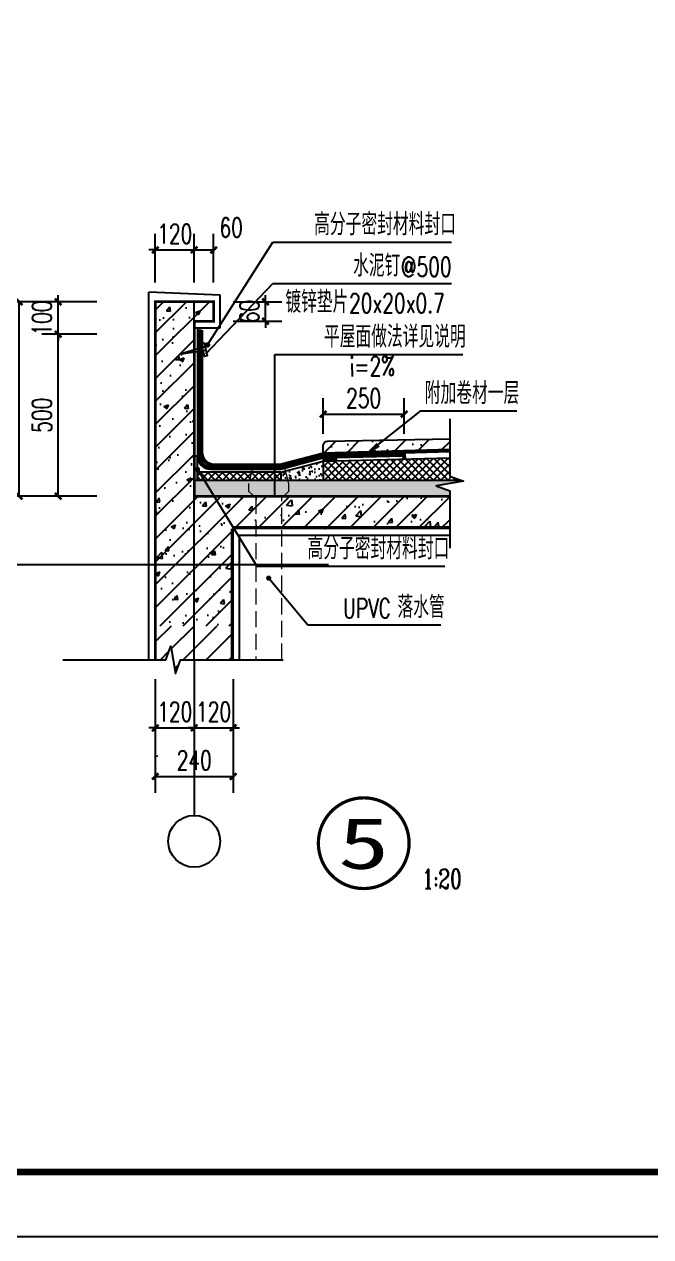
# Model space of a CAD drawing. Header units: millimetres. Extents: x 4279522 to 4437387, y 18981343 to 19528009.
# Drawn here: x 4426408 to 4428341, y 18983069 to 18986811 of the extents above; entities that cross this region are included whole.
import ezdxf
from ezdxf.enums import TextEntityAlignment as Align

# ---------------------------------------------------------------- set-up
doc = ezdxf.new("R2010")
doc.units = ezdxf.units.MM
doc.header["$LTSCALE"] = 1000
doc.header["$MEASUREMENT"] = 0
doc.linetypes.add('DASH', pattern=[0.35, 0.25, -0.1])
doc.linetypes.add('DOTE', pattern=[2.42, 2, -0.2, 0.02, -0.2])
doc.layers.get('Defpoints').update_dxf_attribs({"color": 1})
for name, color, linetype in [('0 - 填充', 251, 'Continuous'), ('AXIS', 145, 'Continuous'), ('AXIS_TEXT', 7, 'Continuous'), ('DIM_IDEN', 171, 'Continuous'), ('DIM_SYMB', 165, 'Continuous'), ('DOTE', 250, 'DOTE'), ('PUB_DIM', 161, 'Continuous'), ('PUB_TEXT', 7, 'Continuous'), ('PUB_WALL', 9, 'Continuous'), ('S_WALL', 11, 'Continuous'), ('SURFACE', 6, 'Continuous'), ('TK', 4, 'Continuous'), ('剖面线', 7, 'Continuous'), ('填充', 8, 'Continuous')]:
    doc.layers.add(name, color=color, linetype=linetype)
doc.layers.add('S_SURFACE', color=6, linetype='Continuous', lineweight=9)
doc.styles.add('_TCH_DIM', font='SIMPLEX', dxfattribs={"bigfont": 'GBCBIG'})
doc.styles.add('_TCH_DIM_T3', font='SIMPLEX', dxfattribs={"width": 0.705882, "bigfont": 'GBCBIG'})
doc.styles.add('_TCH_LABEL', font='COMPLEX', dxfattribs={"bigfont": 'GBCBIG'})
doc.styles.add('COMPLEX', font='COMPLEX')
doc.styles.add('HT', font='simhei.ttf', dxfattribs={"width": 0.7})
doc.dimstyles.new('_TCH_ARCH&&20', dxfattribs={"dimtxt": 59.5, "dimasz": 20, "dimexe": 50, "dimexo": 60, "dimgap": 20, "dimtad": 1, "dimdec": 0, "dimzin": 0, "dimdsep": 46, "dimtxsty": '_TCH_DIM_T3', "dimblk": 'ARCHTICK', "dimcen": 0.09, "dimclrt": 7, "dimazin": 2, "dimtfac": 1, "dimtdec": 0, "dimtix": 1, "dimtmove": 2, "dimatfit": 3, "dimfxl": 0, "dimtolj": 1, "dimtzin": 0, "dimarcsym": 0})

# ---------------------------------------------------------------- blocks, each defined once
blk = doc.blocks.new('A$C2F155950')
blk.add_lwpolyline([(381, 0), (339, 0), (339, 204), (381, 204)], close=True)
blk.add_lwpolyline([(381, 144), (0, 117), (381, 91)])
at = {"layer": '填充', "const_width": 42.3}
blk.add_lwpolyline([(448, 162, -1), (406, 162, -1)], format="xyb", close=True, dxfattribs=at)
blk = doc.blocks.new('GeYuanFrame_10541767', base_point=(18.76, 4.34))
at = {"layer": 'TK'}
blk.add_lwpolyline([(18.76, 424.34), (612.76, 424.34), (612.76, 4.34), (18.76, 4.34), (18.76, 424.34)], dxfattribs=at)
at = {"layer": 'TK', "const_width": 1}
blk.add_lwpolyline([(602.76, 414.34), (43.76, 414.34), (43.76, 14.34), (602.76, 14.34)], close=True, dxfattribs=at)
blk = doc.blocks.new('_ArchTick')
at = {"color": 0, "linetype": 'ByBlock', "const_width": 0.4}
blk.add_lwpolyline([(-0.5, -0.5), (0.5, 0.5)], dxfattribs=at)
blk = doc.blocks.new('*D109')
at = {"layer": 'Defpoints', "color": 0}
for p in [(4426512.1, 18985854.6), (4426692.1, 18985854.6), (4426692.1, 18985354.6)]:
    blk.add_point(p, dxfattribs=at)
at = {"layer": 'PUB_DIM', "color": 0, "lineweight": -2}
for p, q in [((4426632.1, 18985854.6), (4426462.1, 18985854.6)), ((4426512.1, 18985354.6), (4426512.1, 18985854.6)), ((4426632.1, 18985354.6), (4426462.1, 18985354.6))]:
    blk.add_line(p, q, dxfattribs=at)
at = {"layer": 'PUB_DIM', "color": 0, "lineweight": -2, "xscale": 20, "yscale": 20, "zscale": 20}
for p, rotation in [((4426512.1, 18985854.6), 90), ((4426512.1, 18985354.6), 270)]:
    blk.add_blockref('_ArchTick', p, dxfattribs=dict(at, rotation=rotation))
at = {"layer": 'PUB_DIM', "color": 7, "insert": (4426462.3, 18985604.6), "char_height": 59.5, "attachment_point": 5, "rotation": 90, "style": '_TCH_DIM_T3'}
blk.add_mtext('\\A1;500', dxfattribs=at)
blk = doc.blocks.new('*D110')
at = {"layer": 'Defpoints', "color": 0}
for p in [(4426512.1, 18985954.6), (4426692.1, 18985954.6), (4426692.1, 18985854.6)]:
    blk.add_point(p, dxfattribs=at)
at = {"layer": 'PUB_DIM', "color": 0, "lineweight": -2}
for p, q in [((4426512.1, 18985954.6), (4426512.1, 18985974.6)), ((4426632.1, 18985954.6), (4426462.1, 18985954.6)), ((4426512.1, 18985854.6), (4426512.1, 18985954.6)), ((4426632.1, 18985854.6), (4426462.1, 18985854.6)), ((4426512.1, 18985854.6), (4426512.1, 18985834.6))]:
    blk.add_line(p, q, dxfattribs=at)
at = {"layer": 'PUB_DIM', "color": 0, "lineweight": -2, "xscale": 20, "yscale": 20, "zscale": 20}
for p, rotation in [((4426512.1, 18985954.6), 270), ((4426512.1, 18985854.6), 90)]:
    blk.add_blockref('_ArchTick', p, dxfattribs=dict(at, rotation=rotation))
at = {"layer": 'PUB_DIM', "color": 7, "insert": (4426462.3, 18985904.6), "char_height": 59.5, "attachment_point": 5, "rotation": 90, "style": '_TCH_DIM_T3'}
blk.add_mtext('\\A1;100', dxfattribs=at)
blk = doc.blocks.new('*D111')
at = {"layer": 'Defpoints', "color": 0}
for p in [(4426812.1, 18984849.8), (4427052.1, 18984849.8), (4427052.1, 18984489.8)]:
    blk.add_point(p, dxfattribs=at)
at = {"layer": 'PUB_DIM', "color": 0, "lineweight": -2}
for p, q in [((4426812.1, 18984789.8), (4426812.1, 18984439.8)), ((4427052.1, 18984789.8), (4427052.1, 18984439.8)), ((4426812.1, 18984489.8), (4427052.1, 18984489.8))]:
    blk.add_line(p, q, dxfattribs=at)
at = {"layer": 'PUB_DIM', "color": 0, "lineweight": -2, "xscale": 20, "yscale": 20, "zscale": 20, "rotation": 180}
blk.add_blockref('_ArchTick', (4426812.1, 18984489.8), dxfattribs=at)
at = {"layer": 'PUB_DIM', "color": 0, "lineweight": -2, "xscale": 20, "yscale": 20, "zscale": 20}
blk.add_blockref('_ArchTick', (4427052.1, 18984489.8), dxfattribs=at)
at = {"layer": 'PUB_DIM', "color": 7, "insert": (4426932.1, 18984539.6), "char_height": 59.5, "attachment_point": 5, "style": '_TCH_DIM_T3'}
blk.add_mtext('\\A1;240', dxfattribs=at)
blk = doc.blocks.new('*D112')
at = {"layer": 'Defpoints', "color": 0}
for p in [(4426812.1, 18984849.8), (4426932.1, 18984849.8), (4426932.1, 18984639.8)]:
    blk.add_point(p, dxfattribs=at)
at = {"layer": 'PUB_DIM', "color": 0, "lineweight": -2}
for p, q in [((4426812.1, 18984789.8), (4426812.1, 18984589.8)), ((4426932.1, 18984789.8), (4426932.1, 18984589.8)), ((4426812.1, 18984639.8), (4426792.1, 18984639.8)), ((4426812.1, 18984639.8), (4426932.1, 18984639.8)), ((4426932.1, 18984639.8), (4426952.1, 18984639.8))]:
    blk.add_line(p, q, dxfattribs=at)
at = {"layer": 'PUB_DIM', "color": 0, "lineweight": -2, "xscale": 20, "yscale": 20, "zscale": 20}
blk.add_blockref('_ArchTick', (4426812.1, 18984639.8), dxfattribs=at)
at = {"layer": 'PUB_DIM', "color": 0, "lineweight": -2, "xscale": 20, "yscale": 20, "zscale": 20, "rotation": 180}
blk.add_blockref('_ArchTick', (4426932.1, 18984639.8), dxfattribs=at)
at = {"layer": 'PUB_DIM', "color": 7, "insert": (4426872.1, 18984689.6), "char_height": 59.5, "attachment_point": 5, "style": '_TCH_DIM_T3'}
blk.add_mtext('\\A1;120', dxfattribs=at)
blk = doc.blocks.new('*D113')
at = {"layer": 'Defpoints', "color": 0}
for p in [(4426932.1, 18984849.8), (4427052.1, 18984849.8), (4427052.1, 18984639.8)]:
    blk.add_point(p, dxfattribs=at)
at = {"layer": 'PUB_DIM', "color": 0, "lineweight": -2}
for p, q in [((4426932.1, 18984789.8), (4426932.1, 18984589.8)), ((4427052.1, 18984789.8), (4427052.1, 18984589.8)), ((4426932.1, 18984639.8), (4426912.1, 18984639.8)), ((4426932.1, 18984639.8), (4427052.1, 18984639.8)), ((4427052.1, 18984639.8), (4427072.1, 18984639.8))]:
    blk.add_line(p, q, dxfattribs=at)
at = {"layer": 'PUB_DIM', "color": 0, "lineweight": -2, "xscale": 20, "yscale": 20, "zscale": 20}
blk.add_blockref('_ArchTick', (4426932.1, 18984639.8), dxfattribs=at)
at = {"layer": 'PUB_DIM', "color": 0, "lineweight": -2, "xscale": 20, "yscale": 20, "zscale": 20, "rotation": 180}
blk.add_blockref('_ArchTick', (4427052.1, 18984639.8), dxfattribs=at)
at = {"layer": 'PUB_DIM', "color": 7, "insert": (4426992.1, 18984689.6), "char_height": 59.5, "attachment_point": 5, "style": '_TCH_DIM_T3'}
blk.add_mtext('\\A1;120', dxfattribs=at)
blk = doc.blocks.new('*D114')
at = {"layer": 'Defpoints', "color": 0}
for p in [(4426392.1, 18985954.6), (4426692.1, 18985954.6), (4426692.1, 18985354.6)]:
    blk.add_point(p, dxfattribs=at)
at = {"layer": 'PUB_DIM', "color": 0, "lineweight": -2}
for p, q in [((4426632.1, 18985954.6), (4426342.1, 18985954.6)), ((4426392.1, 18985354.6), (4426392.1, 18985954.6)), ((4426632.1, 18985354.6), (4426342.1, 18985354.6))]:
    blk.add_line(p, q, dxfattribs=at)
at = {"layer": 'PUB_DIM', "color": 0, "lineweight": -2, "xscale": 20, "yscale": 20, "zscale": 20}
for p, rotation in [((4426392.1, 18985954.6), 90), ((4426392.1, 18985354.6), 270)]:
    blk.add_blockref('_ArchTick', p, dxfattribs=dict(at, rotation=rotation))
at = {"layer": 'PUB_DIM', "color": 7, "insert": (4426342.3, 18985654.6), "char_height": 59.5, "attachment_point": 5, "rotation": 90, "style": '_TCH_DIM_T3'}
blk.add_mtext('\\A1;600', dxfattribs=at)
blk = doc.blocks.new('*D115')
at = {"layer": 'Defpoints', "color": 0}
for p in [(4426992.1, 18985954.6), (4427152.1, 18985954.6), (4426992.1, 18985894.6)]:
    blk.add_point(p, dxfattribs=at)
at = {"layer": 'PUB_DIM', "color": 0, "lineweight": -2}
for p, q in [((4427152.1, 18985954.6), (4427152.1, 18985974.6)), ((4427052.1, 18985954.6), (4427202.1, 18985954.6)), ((4427152.1, 18985894.6), (4427152.1, 18985954.6)), ((4427052.1, 18985894.6), (4427202.1, 18985894.6)), ((4427152.1, 18985894.6), (4427152.1, 18985874.6))]:
    blk.add_line(p, q, dxfattribs=at)
at = {"layer": 'PUB_DIM', "color": 0, "lineweight": -2, "xscale": 20, "yscale": 20, "zscale": 20}
for p, rotation in [((4427152.1, 18985954.6), 270), ((4427152.1, 18985894.6), 90)]:
    blk.add_blockref('_ArchTick', p, dxfattribs=dict(at, rotation=rotation))
at = {"layer": 'PUB_DIM', "color": 7, "insert": (4427102.3, 18985924.6), "char_height": 59.5, "attachment_point": 5, "rotation": 90, "style": '_TCH_DIM_T3'}
blk.add_mtext('\\A1;60', dxfattribs=at)
blk = doc.blocks.new('*D116')
at = {"layer": 'Defpoints', "color": 0}
for p in [(4426932.1, 18986114.6), (4426812.1, 18985954.6), (4426932.1, 18985954.6)]:
    blk.add_point(p, dxfattribs=at)
at = {"layer": 'PUB_DIM', "color": 0, "lineweight": -2}
for p, q in [((4426812.1, 18986014.6), (4426812.1, 18986164.6)), ((4426932.1, 18986014.6), (4426932.1, 18986164.6)), ((4426812.1, 18986114.6), (4426792.1, 18986114.6)), ((4426812.1, 18986114.6), (4426932.1, 18986114.6)), ((4426932.1, 18986114.6), (4426952.1, 18986114.6))]:
    blk.add_line(p, q, dxfattribs=at)
at = {"layer": 'PUB_DIM', "color": 0, "lineweight": -2, "xscale": 20, "yscale": 20, "zscale": 20}
blk.add_blockref('_ArchTick', (4426812.1, 18986114.6), dxfattribs=at)
at = {"layer": 'PUB_DIM', "color": 0, "lineweight": -2, "xscale": 20, "yscale": 20, "zscale": 20, "rotation": 180}
blk.add_blockref('_ArchTick', (4426932.1, 18986114.6), dxfattribs=at)
at = {"layer": 'PUB_DIM', "color": 7, "insert": (4426872.1, 18986164.4), "char_height": 59.5, "attachment_point": 5, "style": '_TCH_DIM_T3'}
blk.add_mtext('\\A1;120', dxfattribs=at)
blk = doc.blocks.new('*D117')
at = {"layer": 'Defpoints', "color": 0}
for p in [(4426992.1, 18986114.6), (4426932.1, 18985954.6), (4426992.1, 18985954.6)]:
    blk.add_point(p, dxfattribs=at)
at = {"layer": 'PUB_DIM', "color": 0, "lineweight": -2}
for p, q in [((4426932.1, 18986014.6), (4426932.1, 18986164.6)), ((4426992.1, 18986014.6), (4426992.1, 18986164.6)), ((4426932.1, 18986114.6), (4426992.1, 18986114.6))]:
    blk.add_line(p, q, dxfattribs=at)
at = {"layer": 'PUB_DIM', "color": 0, "lineweight": -2, "xscale": 20, "yscale": 20, "zscale": 20, "rotation": 180}
blk.add_blockref('_ArchTick', (4426932.1, 18986114.6), dxfattribs=at)
at = {"layer": 'PUB_DIM', "color": 0, "lineweight": -2, "xscale": 20, "yscale": 20, "zscale": 20}
blk.add_blockref('_ArchTick', (4426992.1, 18986114.6), dxfattribs=at)
at = {"layer": 'PUB_DIM', "color": 7, "insert": (4427046.1, 18986183.6), "char_height": 59.5, "attachment_point": 5, "style": '_TCH_DIM_T3'}
blk.add_mtext('\\A1;60', dxfattribs=at)
blk = doc.blocks.new('*D118')
at = {"layer": 'Defpoints', "color": 0}
for p in [(4427579.9, 18985607.6), (4427329.9, 18985487.6), (4427579.9, 18985487.6)]:
    blk.add_point(p, dxfattribs=at)
at = {"layer": 'PUB_DIM', "color": 0, "lineweight": -2}
for p, q in [((4427329.9, 18985547.6), (4427329.9, 18985657.6)), ((4427579.9, 18985547.6), (4427579.9, 18985657.6)), ((4427329.9, 18985607.6), (4427579.9, 18985607.6))]:
    blk.add_line(p, q, dxfattribs=at)
at = {"layer": 'PUB_DIM', "color": 0, "lineweight": -2, "xscale": 20, "yscale": 20, "zscale": 20, "rotation": 180}
blk.add_blockref('_ArchTick', (4427329.9, 18985607.6), dxfattribs=at)
at = {"layer": 'PUB_DIM', "color": 0, "lineweight": -2, "xscale": 20, "yscale": 20, "zscale": 20}
blk.add_blockref('_ArchTick', (4427579.9, 18985607.6), dxfattribs=at)
at = {"layer": 'PUB_DIM', "color": 7, "insert": (4427454.9, 18985657.4), "char_height": 59.5, "attachment_point": 5, "style": '_TCH_DIM_T3'}
blk.add_mtext('\\A1;250', dxfattribs=at)
blk = doc.blocks.new('_AXISO')
blk.add_circle((0, 0), 0.5)
at = {"layer": 'AXIS_TEXT', "style": 'COMPLEX', "width": 1.041667}
blk.add_attdef('A', text='', height=0.56, dxfattribs=at).set_placement((-0.25, -0.28), (0.25, -0.28), align=Align.FIT)

msp = doc.modelspace()

# ---------------------------------------------------------------- hatches: boundary and pattern name
h = msp.add_hatch()
h.set_pattern_fill('钢筋混凝土', color=256, scale=20, style=0)
h.set_pattern_definition([(45, (5603488.98, 18638890.155), (-35.355339, 35.355339), []), (50, (5603488.98, 18638890.16), (143.452037, -12.550427), [15, -165]), (355, (5603488.98, 18638890.16), (-27.750267, 150.438427), [12, -132]), (100.4514, (5603500.93, 18638889.11), (115.701876, 137.887908), [12.748038, -140.228422]), (46.1842, (5603488.98, 18638930.16), (213.44821, -33.103803), [22.5, -247.5]), (96.6356, (5603506.77, 18638927.4), (186.93254, 194.823574), [19.122058, -210.3426]), (351.1842, (5603488.98, 18638930.16), (186.93239, 194.82372), [18, -198]), (21, (5603508.98, 18638920.16), (119.38141, -80.523778), [15, -165]), (326, (5603508.98, 18638920.16), (48.663066, 145.030009), [12, -132]), (71.4514, (5603518.93, 18638913.45), (168.044526, 64.5061), [12.748038, -140.228422]), (37.5, (5603488.98, 18638890.155), (2.431971, 66.5787708), [0, -130.4, 0, -134, 0, -132.5]), (7.5, (5603488.98, 18638890.155), (52.6139075, 78.8823424), [0, -76.4, 0, -127.4, 0, -50.5]), (327.5, (5603444.38, 18638890.155), (106.7644872, -4.5109743), [0, -50, 0, -156, 0, -207]), (317.5, (5603424.38, 18638890.16), (116.637234, 20.0209965), [0, -65, 0, -103.6, 0, -147])])
edge = h.paths.add_edge_path()
edge.add_line((4427720.6, 18985498.4), (4427720.6, 18985531.9))
edge.add_line((4427720.6, 18985531.9), (4427342.5, 18985524.4))
edge.add_arc((4427342.9, 18985511.4), 13, 92.0612, 180)
edge.add_line((4427329.9, 18985511.4), (4427329.9, 18985487.6))
edge.add_line((4427329.9, 18985487.6), (4427720.6, 18985498.4))
h = msp.add_hatch()
h.set_pattern_fill('ANSI37', color=256, scale=10, style=0)
h.set_pattern_definition([(45, (5603488.978, 18638890.155), (-11.22532015, 11.22532015), []), (135, (5603488.978, 18638890.155), (-11.22532015, -11.22532015), [])])
h.paths.add_polyline_path([(4427092.1, 18985428.5), (4426942.1, 18985428.5), (4426942.1, 18985419.5, -0.300786), (4426942.1, 18985415.1), (4426942.1, 18985411.1), (4426945.6, 18985404.6), (4427092.1, 18985404.6)])
h.paths.add_polyline_path([(4427181.1, 18985428.5), (4427092.1, 18985428.5), (4427092.1, 18985404.6), (4427181.1, 18985404.6)])
h.paths.add_polyline_path([(4427199.9, 18985428.5), (4427181.1, 18985428.5), (4427181.1, 18985404.6), (4427199.9, 18985404.6)])
h.paths.add_polyline_path([(4427753.4, 18985404.6), (4427720.6, 18985416.6), (4427720.6, 18985473.3), (4427329.9, 18985462.5), (4427329.9, 18985404.6)])
h = msp.add_hatch()
h.set_pattern_fill('加气混凝土', color=256, scale=5, style=0)
h.set_pattern_definition([(0, (5603506.68, 18638871.855), (30, 60), [0, -60]), (0, (5603471.58, 18638863.755), (30, 60), [0, -60]), (0, (5603491.08, 18638863.155), (30, 60), [0, -60]), (0, (5603512.38, 18638880.855), (30, 60), [0, -60]), (0, (5603487.48, 18638860.155), (30, 60), [0, -60]), (0, (5603518.38, 18638918.655), (30, 60), [0, -60]), (0, (5603500.08, 18638913.855), (30, 60), [0, -60]), (0, (5603509.68, 18638906.355), (30, 60), [0, -60]), (0, (5603460.78, 18638905.155), (30, 60), [0, -60]), (0, (5603490.18, 18638902.455), (30, 60), [0, -60]), (0, (5603478.78, 18638887.155), (30, 60), [0, -60]), (0, (5603479.38, 18638864.655), (30, 60), [0, -60]), (0, (5603501.88, 18638862.255), (30, 60), [0, -60]), (0, (5603518.38, 18638888.655), (30, 60), [0, -60]), (0, (5603462.28, 18638879.355), (30, 60), [0, -60]), (0, (5603467.38, 18638889.555), (30, 60), [0, -60]), (0, (5603490.78, 18638885.355), (30, 60), [0, -60]), (0, (5603482.38, 18638876.655), (30, 60), [0, -60]), (0, (5603477.58, 18638896.455), (30, 60), [0, -60]), (0, (5603485.08, 18638918.955), (30, 60), [0, -60]), (0, (5603464.68, 18638866.755), (30, 60), [0, -60]), (0, (5603497.68, 18638906.655), (30, 60), [0, -60]), (0, (5603469.78, 18638907.555), (30, 60), [0, -60]), (0, (5603464.98, 18638915.355), (30, 60), [0, -60]), (130.601294, (5603514.6923, 18638899.8696), (-149.999998343, 180.000000787), [2.6341554, -1103.7111]), (18.4349488, (5603510.407, 18638901.012), (149.99999945, 59.99999956), [2.710524, -376.76279]), (90, (5603510.407, 18638898.44), (30, 60), [2.5714284, -117.428565]), (161.565051, (5603512.978, 18638897.584), (-150.000000755, 59.99999553), [2.710524, -376.76279]), (53.1301023, (5603512.978, 18638897.584), (30.00000006, 59.99999997), [2.857143, -297.14285]), (135, (5603515.264, 18638867.012), (-30.00000363, 59.99999594), [2.424366, -167.28126]), (45, (5603511.835, 18638867.012), (29.9999998, 59.99999976), [2.424366, -167.28126]), (135, (5603513.55, 18638865.298), (-30.00000363, 59.99999594), [2.424366, -167.28126]), (45, (5603513.55, 18638865.298), (29.9999998, 59.99999976), [2.424366, -167.28126]), (116.565051, (5603486.407, 18638907.3), (-5.2e-06, 119.9999967), [3.1943826, -63.88765]), (180, (5603484.98, 18638910.155), (-30, 60), [3.4285716, -56.571425]), (63.434949, (5603480.12, 18638907.3), (3e-07, 119.9999994), [3.1943826, -63.88765]), (116.565051, (5603481.55, 18638904.44), (-5.2e-06, 119.9999967), [3.1943826, -63.88765]), (0, (5603481.55, 18638904.44), (30, 60), [3.4285716, -56.571425]), (63.434949, (5603484.98, 18638904.44), (3e-07, 119.9999994), [3.1943826, -63.88765]), (107.102728, (5603508.978, 18638887.0125), (-89.9999965592, 300.000000484), [3.8861346, -1628.29025]), (143.972626, (5603507.835, 18638890.7268), (-569.999992774, 419.999999525), [3.8861346, -812.202]), (180, (5603504.69, 18638893.01), (-30, 60), [3.7142856, -56.28571]), (36.0273733, (5603497.835, 18638890.7268), (569.999995788, 419.999995472), [3.8861346, -812.202]), (71.5650511, (5603496.692, 18638887.298), (90.00000046, 299.99999948), [3.6140316, -375.85928]), (107.102728, (5603497.8351, 18638883.584), (-89.9999965592, 300.000000484), [3.8861346, -1628.29025]), (143.972626, (5603500.978, 18638881.298), (-569.999992774, 419.999999525), [3.8861346, -812.202]), (0, (5603500.98, 18638881.3), (30, 60), [3.7142856, -56.28571]), (36.0273733, (5603504.6923, 18638881.298), (569.999995788, 419.999995472), [3.8861346, -812.202]), (71.5650511, (5603507.835, 18638883.584), (90.00000046, 299.99999948), [3.6140316, -375.85928]), (150.255118, (5603509.5494, 18638915.0125), (-90.000000213, 59.999999257), [2.303502, -481.43196]), (90, (5603507.55, 18638913.87), (30, 60), [2.2857144, -117.714275]), (29.7448813, (5603507.5494, 18638913.8696), (90.000000053, 59.99999972), [2.303502, -481.43196]), (116.565051, (5603495.55, 18638872.44), (-5.2e-06, 119.9999967), [3.1943826, -63.88765]), (168.690067, (5603494.121, 18638875.298), (-270.0000002, 59.999998494), [2.9137254, -608.96855]), (41.1859251, (5603488.978, 18638873.8696), (749.999995456, 659.999994229), [3.0371844, -1272.5802]), (90, (5603488.978, 18638871.012), (30, 60), [2.857143, -117.14285]), (138.814074, (5603491.2637, 18638869.0125), (-749.999986669, 660.0000042036), [3.0371844, -1272.5802]), (16.6992442, (5603491.2637, 18638869.0125), (989.9999925516, 299.999996858), [2.982945, -1249.85375]), (60.9453959, (5603494.1208, 18638869.8696), (29.9999999204, 59.999999469), [2.9416086, -1232.53395]), (109.983106, (5603470.4066, 18638897.584), (-150.000000565, 419.9999988885), [3.3442002, -1401.21975]), (155.556045, (5603469.2637, 18638900.7268), (-390.0000014866, 179.9999962603), [3.4522986, -1446.51315]), (24.4439547, (5603462.978, 18638900.7268), (390.0000001945, 179.999999134), [3.4522986, -1446.51315]), (70.0168934, (5603461.8351, 18638897.584), (150.000000452, 419.999998958), [3.3442002, -1401.21975]), (109.983106, (5603462.978, 18638894.441), (-150.000000565, 419.9999988885), [3.3442002, -1401.21975]), (160.016893, (5603466.121, 18638893.298), (-150.000000088, 59.999997267), [3.3442002, -698.93775]), (19.9831065, (5603466.121, 18638893.298), (149.999999176, 59.999999905), [3.3442002, -698.93775]), (70.0168934, (5603469.2637, 18638894.441), (150.000000452, 419.999998958), [3.3442002, -1401.21975]), (122.005383, (5603492.692, 18638892.1553), (-30.000004026, 59.999996937), [2.6954232, -563.3434]), (18.4349488, (5603488.692, 18638893.584), (149.99999945, 59.99999956), [2.710524, -376.76279]), (90, (5603488.692, 18638891.012), (30, 60), [2.5714284, -117.428565]), (161.565051, (5603491.264, 18638890.155), (-150.000000755, 59.99999553), [2.710524, -376.76279]), (54.4623222, (5603491.2637, 18638890.1553), (209.999999696, 299.999999551), [2.457807, -1029.82115]), (116.565051, (5603475.264, 18638877.584), (-5.2e-06, 119.9999967), [3.1943826, -63.88765]), (180, (5603473.835, 18638880.44), (-30, 60), [3.142857, -56.85714]), (59.0362434, (5603468.978, 18638877.584), (30.000000098, 59.999999709), [3.3319728, -696.3822]), (120.963756, (5603470.6923, 18638874.727), (-30.0000041, 59.999997245), [3.3319728, -696.3822]), (0, (5603470.69, 18638874.727), (30, 60), [3.142857, -56.85714]), (63.434949, (5603473.835, 18638874.727), (3e-07, 119.9999994), [3.1943826, -63.88765])])
h.paths.add_polyline_path([(4426945.6, 18985404.6), (4426932.1, 18985404.6), (4426932.1, 18985354.6), (4426972.5, 18985354.6)])
h.paths.add_polyline_path([(4427092.1, 18985404.6), (4426945.6, 18985404.6), (4426972.5, 18985354.6), (4427092.1, 18985354.6)])
h.paths.add_polyline_path([(4427181.1, 18985404.6), (4427092.1, 18985404.6), (4427092.1, 18985354.6), (4427181.1, 18985354.6)])
h.paths.add_polyline_path([(4427762.6, 18985401.3), (4427753.4, 18985404.6), (4427181.1, 18985404.6), (4427181.1, 18985354.6), (4427720.6, 18985354.6), (4427720.6, 18985371.6), (4427678.6, 18985386.5)])
at = {"layer": '0 - 填充'}
h = msp.add_hatch(dxfattribs=at)
h.set_pattern_fill('钢筋混凝土', color=256, scale=20, style=0)
h.set_pattern_definition([(45, (5052049.33, 18621146.27), (-35.355339, 35.355339), []), (50, (5052049.33, 18621146.27), (143.452037, -12.550427), [15, -165]), (355, (5052049.33, 18621146.27), (-27.750267, 150.438427), [12, -132]), (100.4514, (5052061.28, 18621145.23), (115.701876, 137.887908), [12.748038, -140.228422]), (46.1842, (5052049.33, 18621186.27), (213.44821, -33.103803), [22.5, -247.5]), (96.6356, (5052067.12, 18621183.51), (186.93254, 194.823574), [19.12206, -210.3426]), (351.1842, (5052049.33, 18621186.27), (186.93239, 194.82372), [18, -198]), (21, (5052069.33, 18621176.27), (119.38141, -80.523778), [15, -165]), (326, (5052069.33, 18621176.27), (48.663066, 145.03001), [12, -132]), (71.4514, (5052079.28, 18621169.56), (168.044526, 64.5061), [12.748038, -140.228422]), (37.5, (5052049.33, 18621146.27), (2.431971, 66.5787708), [0, -130.4, 0, -134, 0, -132.5]), (7.5, (5052049.33, 18621146.27), (52.6139075, 78.8823424), [0, -76.4, 0, -127.4, 0, -50.5]), (327.5, (5052004.73, 18621146.27), (106.7644872, -4.5109743), [0, -50, 0, -156, 0, -207]), (317.5, (5051984.73, 18621146.27), (116.637234, 20.020996), [0, -65, 0, -103.6, 0, -147])])
h.paths.add_polyline_path([(4426812.1, 18985954.6), (4426812.1, 18984954.6), (4427052.1, 18984954.6), (4427052.1, 18985254.6), (4427720.6, 18985254.6), (4427720.6, 18985354.6), (4426932.1, 18985354.6), (4426932.1, 18985800), (4426892.1, 18985793.5), (4426932.1, 18985805.7), (4426932.1, 18985894.6), (4426992.1, 18985894.6), (4426992.1, 18985954.6)])
h = msp.add_hatch(dxfattribs=at)
h.set_pattern_fill('普通砖', color=256, scale=20, style=0)
h.set_pattern_definition([(45, (5052049.33, 18621182.174), (-35.3553532, 35.3553532), [])])
h.paths.add_polyline_path([(4426812.1, 18984849.8), (4426844.4, 18984849.8), (4426859.7, 18984891.8), (4426874.5, 18984807.8), (4426889.4, 18984849.8), (4427052.1, 18984849.8), (4427052.1, 18984954.6), (4426812.1, 18984954.6)])
at = {"layer": '填充'}
msp.add_hatch(color=256, dxfattribs=at).paths.add_polyline_path([(4426932.1, 18985478.6), (4426942.1, 18985478.6), (4426942.1, 18985404.6), (4426932.1, 18985404.6)])
h = msp.add_hatch(dxfattribs=at)
h.set_pattern_fill('混凝土', color=256, scale=6, style=0)
h.set_pattern_definition([(130, (4327493.78, 18955784.2), (-43.035611, -3.765128), [4.5, -49.5]), (185, (4327493.78, 18955784.2), (8.32508, 45.131528), [3.6, -39.6]), (79.5486, (4327490.193, 18955783.887), (-34.710563, 41.366373), [3.824411, -42.068527]), (133.8158, (4327493.78, 18955796.2), (-64.034463, -9.93114), [6.75, -74.25]), (83.3644, (4327488.44, 18955795.37), (-56.079762, 58.447072), [5.736617, -63.10278]), (188.8158, (4327493.78, 18955796.2), (-56.079717, 58.447116), [5.4, -59.4]), (159, (4327487.78, 18955793.2), (-35.814423, -24.157133), [4.5, -49.5]), (214, (4327487.78, 18955793.2), (-14.59892, 43.509003), [3.6, -39.6]), (108.5486, (4327484.795, 18955791.187), (-50.413358, 19.35183), [3.824411, -42.068527]), (142.5, (4327493.779, 18955784.2), (-0.7295913, 19.9736312), [0, -39.12, 0, -40.2, 0, -39.75]), (172.5, (4327493.78, 18955784.2), (-15.7841722, 23.6647027), [0, -22.92, 0, -38.22, 0, -15.15]), (212.5, (4327507.159, 18955784.2), (-32.0293462, -1.3532923), [0, -15, 0, -46.8, 0, -62.1]), (222.5, (4327513.16, 18955784.2), (-34.99117, 6.006299), [0, -19.5, 0, -31.08, 0, -44.1])])
h.paths.add_polyline_path([(4427199.9, 18985428.5), (4427329.9, 18985462.5), (4427329.9, 18985404.6), (4427199.9, 18985404.6)])
h = msp.add_hatch(color=256, dxfattribs=at)
h.dxf.hatch_style = 1
h.paths.add_polyline_path([(4427369.9, 18985463.6), (4427369.9, 18985473.7), (4427329.9, 18985472.6), (4427329.9, 18985462.5)])

# ---------------------------------------------------------------- linework, layer by layer
msp.add_line((4426932.1, 18985404.6), (4427753.4, 18985404.6))
msp.add_lwpolyline([(4426942.1, 18985478.6), (4426932.1, 18985478.6), (4426932.1, 18985404.6), (4426942.1, 18985404.6)], close=True)
at = {"layer": 'AXIS'}
msp.add_line((4426932.1, 18984849.8), (4426932.1, 18984369.8), dxfattribs=at)
at = {"layer": 'DIM_IDEN', "const_width": 10}
msp.add_lwpolyline([(4427595.2, 18984283.9, 1), (4427315.2, 18984283.9, 1)], format="xyb", close=True, dxfattribs=at)
at = {"layer": 'DIM_SYMB'}
msp.add_lwpolyline([(4426786.3, 18986008.5, 0, 0, 0), (4426905.6, 18986006.2, 21.3, 0, 0), (4426985.6, 18986004.6, 0, 0, 0)], format="xyseb", dxfattribs=at)
for points in [[(4427720.6, 18985593.5), (4427720.6, 18985416.6), (4427762.6, 18985401.3), (4427678.6, 18985386.5), (4427720.6, 18985371.6), (4427720.6, 18985194.6)], [(4426526.9, 18984849.8), (4426844.4, 18984849.8), (4426859.7, 18984891.8), (4426874.5, 18984807.8), (4426889.4, 18984849.8), (4427206.9, 18984849.8)]]:
    msp.add_lwpolyline(points, dxfattribs=at)
at = {"layer": 'DOTE'}
for p, q in [((4426932.1, 18984849.8), (4426932.1, 18985954.6)), ((4425633.8, 18985144.2), (4427346.9, 18985144.2))]:
    msp.add_line(p, q, dxfattribs=at)
at = {"layer": 'PUB_DIM'}
for p, q in [((4426973, 18985821.4), (4427175.1, 18986138.9)), ((4427175.1, 18986138.9), (4427725.9, 18986138.9)), ((4426967.7, 18985794.1), (4427175.1, 18986011.4)), ((4427175.1, 18986011.4), (4427725.9, 18986011.4)), ((4427181.1, 18985354.6), (4427181.1, 18985792.1)), ((4427181.1, 18985792.1), (4427761.4, 18985792.1)), ((4427452.9, 18985476.1), (4427631.9, 18985618)), ((4427631.9, 18985618), (4427927.3, 18985618)), ((4426942.1, 18985437.6), (4427125.8, 18985138.7)), ((4427125.8, 18985138.7), (4427705.4, 18985138.7)), ((4427161.9, 18985101.9), (4427283.2, 18984958)), ((4427283.2, 18984958), (4427692.6, 18984958))]:
    msp.add_line(p, q, dxfattribs=at)
at = {"layer": 'PUB_DIM', "const_width": 8}
for points in [[(4426970.9, 18985818, 1), (4426975.2, 18985824.8, 1)], [(4426940, 18985441, 1), (4426944.2, 18985434.2, 1)], [(4427159.4, 18985105, 1), (4427164.5, 18985098.8, 1)]]:
    msp.add_lwpolyline(points, format="xyb", close=True, dxfattribs=at)
at = {"layer": 'PUB_DIM'}
for points in [[(4427608.2, 18985709.6, 0, 0, 0), (4427422.5, 18985704.2, 16, 0, 0), (4427362.5, 18985702.4, 0, 0, 0)], [(4427452.9, 18985476.1, 0, 16, 0), (4427499.9, 18985513.4, 0, 0, 0)]]:
    msp.add_lwpolyline(points, format="xyseb", dxfattribs=at)
at = {"layer": 'PUB_WALL', "const_width": 8}
for points in [[(4426812.1, 18984849.8), (4426812.1, 18985954.6), (4426992.1, 18985954.6), (4426992.1, 18985894.6), (4426932.1, 18985894.6), (4426932.1, 18985354.6), (4427720.6, 18985354.6)], [(4427048.1, 18984849.8), (4427048.1, 18985254.6)], [(4427720.6, 18985258.6), (4427052.1, 18985258.6)], [(4426816.1, 18984549.8), (4426816.1, 18984554.6)]]:
    msp.add_lwpolyline(points, dxfattribs=at)
at = {"layer": 'S_SURFACE', "linetype": 'DASH', "ltscale": 0.2}
for p, q in [((4427115.8, 18985453.6), (4427100.1, 18985394)), ((4427208.3, 18985453.6), (4427115.8, 18985453.6)), ((4427224, 18985394), (4427208.3, 18985453.6)), ((4427100.1, 18985394), (4427100.1, 18985370.5)), ((4427100.1, 18985370.5), (4427122.1, 18985350.1)), ((4427202.1, 18985350.1), (4427224, 18985370.5)), ((4427224, 18985370.5), (4427224, 18985394)), ((4427122.1, 18985350.1), (4427122.1, 18984849.8)), ((4427202.1, 18984849.8), (4427202.1, 18985350.1))]:
    msp.add_line(p, q, dxfattribs=at)
at = {"layer": 'S_WALL'}
for p, q in [((4426992.1, 18985954.6), (4426812.1, 18985954.6)), ((4426812.1, 18984849.8), (4426812.1, 18985954.6)), ((4426992.1, 18985954.6), (4426992.1, 18985894.6)), ((4426932.1, 18985894.6), (4426932.1, 18985354.6)), ((4426992.1, 18985894.6), (4426932.1, 18985894.6)), ((4427720.6, 18985354.6), (4426932.1, 18985354.6)), ((4427720.6, 18985254.6), (4427052.1, 18985254.6)), ((4427052.1, 18984849.8), (4427052.1, 18985254.6))]:
    msp.add_line(p, q, dxfattribs=at)
at = {"layer": 'SURFACE'}
for p, q in [((4427012.1, 18985974.6), (4426792.1, 18985984.4)), ((4426792.1, 18984849.8), (4426792.1, 18985984.4)), ((4427012.1, 18985874.6), (4427012.1, 18985974.6)), ((4426932.1, 18985874.6), (4427012.1, 18985874.6))]:
    msp.add_line(p, q, dxfattribs=at)
msp.add_lwpolyline([(4427072.1, 18984849.8), (4427072.1, 18985234.6), (4427720.6, 18985234.6)], dxfattribs=at)
at = {"layer": '剖面线'}
for p, q in [((4427199.9, 18985428.5), (4427329.9, 18985462.5)), ((4427329.9, 18985462.5), (4427720.6, 18985473.3)), ((4427329.9, 18985472.6), (4427329.9, 18985404.6)), ((4427199.9, 18985428.5), (4426942.1, 18985428.5)), ((4427199.9, 18985428.5), (4427199.9, 18985404.6))]:
    msp.add_line(p, q, dxfattribs=at)
at = {"layer": '剖面线', "linetype": 'DASH', "ltscale": 0.2, "const_width": 6}
for points in [[(4426945.1, 18985869.8), (4426945.1, 18985481.6, 0.414214), (4426985.1, 18985441.6), (4427198.8, 18985441.6), (4427328.8, 18985475.6), (4427579.6, 18985482.6), (4427579.9, 18985469.4)], [(4426954.1, 18985868), (4426954.1, 18985490.6, 0.414214), (4426994.1, 18985450.6), (4427197.6, 18985450.6), (4427327.5, 18985484.6), (4427720.6, 18985495.4)]]:
    msp.add_lwpolyline(points, format="xyb", dxfattribs=at)
at = {"layer": '剖面线'}
for points in [[(4426942.1, 18985870.3), (4426942.1, 18985478.6, 0.414214), (4426982.1, 18985438.6), (4427199.1, 18985438.6), (4427329.1, 18985472.6), (4427576.6, 18985479.5), (4427576.9, 18985469.4)], [(4426948.1, 18985869.2), (4426948.1, 18985481.6, 0.414214), (4426985.1, 18985444.6), (4427198.4, 18985444.6), (4427328.3, 18985478.6), (4427582.5, 18985485.7), (4427582.9, 18985469.6)], [(4426951.1, 18985868.6), (4426951.1, 18985490.6, 0.414214), (4426994.1, 18985447.6), (4427198, 18985447.6), (4427327.9, 18985481.6), (4427720.6, 18985492.4)], [(4426957.1, 18985867.4), (4426957.1, 18985490.6, 0.414214), (4426994.1, 18985453.6), (4427197.2, 18985453.6), (4427327.1, 18985487.6), (4427720.6, 18985498.4)], [(4427720.6, 18985498.4), (4427329.9, 18985487.6), (4427329.9, 18985511.4, -0.413164), (4427342.9, 18985524.4), (4427720.6, 18985531.9)]]:
    msp.add_lwpolyline(points, format="xyb", dxfattribs=at)
at = {"layer": '填充'}
msp.add_line((4427369.9, 18985473.7), (4427369.9, 18985463.6), dxfattribs=at)

# ---------------------------------------------------------------- block references
at = {"xscale": 20, "yscale": 20, "zscale": 20}
msp.add_blockref('GeYuanFrame_10541767', (4422232, 18983069.4), dxfattribs=at)
at = {"linetype": 'Continuous', "xscale": 0.2000000002128489, "yscale": 0.1999999999534339, "zscale": 0.2, "rotation": 13.06529112593743}
msp.add_blockref('A$C2F155950', (4426897.4, 18985770.7), dxfattribs=at)
at = {"layer": 'AXIS', "xscale": 160, "yscale": 160, "zscale": 160}
msp.add_blockref('_AXISO', (4426932.1, 18984289.8), dxfattribs=at)

# ---------------------------------------------------------------- texts
at = {"layer": 'PUB_TEXT', "style": '_TCH_DIM'}
for s, p in [('高分子密封材料封口', (4427302.2, 18986159.9)), ('水泥钉', (4427422.4, 18986032.4)), ('镀锌垫片', (4427213.3, 18985920.4)), ('平屋面做法详见说明', (4427332.5, 18985813.1)), ('附加卷材一层', (4427643.6, 18985639)), ('高分子密封材料封口', (4427281.7, 18985159.7)), ('落水管', (4427559.3, 18984979))]:
    msp.add_text(s, height=67.52, dxfattribs=at).set_placement(p)
at = {"layer": 'PUB_TEXT', "width": 0.705882}
for s, style, p in [('@500', '_TCH_DIM', (4427569.9, 18986032.4)), ('20x20x0.7', '_TCH_DIM', (4427409.9, 18985920.4)), ('UPVC', '_TCH_DIM', (4427391.3, 18984979)), ('1:20', '_TCH_LABEL', (4427635.2, 18984143.9))]:
    msp.add_text(s, height=59.5, dxfattribs=dict(at, style=style)).set_placement(p)
at = {"layer": 'PUB_TEXT', "style": '_TCH_DIM', "width": 0.705882}
msp.add_text('i=2%', height=59.5, rotation=1.6705, dxfattribs=at).set_placement((4427412.8, 18985723.9))
at = {"layer": 'PUB_TEXT', "style": 'HT', "width": 1.986607}
msp.add_text('5', height=158.4, dxfattribs=at).set_placement((4427376, 18984204.7), (4427534.4, 18984204.7), align=Align.FIT)

# ---------------------------------------------------------------- dimensions: what is measured, and where the dimension line sits
at = {"layer": 'PUB_DIM'}
for p1, p2, distance, picture, middle in [((4426812.1, 18985954.6), (4426932.1, 18985954.6), 160, '*D116', (4426872.1, 18986164.4)), ((4426692.1, 18985354.6), (4426692.1, 18985954.6), 300, '*D114', (4426342.3, 18985654.6)), ((4426692.1, 18985854.6), (4426692.1, 18985954.6), 180, '*D110', (4426462.3, 18985904.6)), ((4426992.1, 18985894.6), (4426992.1, 18985954.6), -160, '*D115', (4427102.3, 18985924.6)), ((4426692.1, 18985354.6), (4426692.1, 18985854.6), 180, '*D109', (4426462.3, 18985604.6)), ((4427329.9, 18985487.6), (4427579.9, 18985487.6), 120, '*D118', (4427454.9, 18985657.4)), ((4426812.1, 18984849.8), (4426932.1, 18984849.8), -210, '*D112', (4426872.1, 18984689.6)), ((4426812.1, 18984849.8), (4427052.1, 18984849.8), -360, '*D111', (4426932.1, 18984539.6)), ((4426932.1, 18984849.8), (4427052.1, 18984849.8), -210, '*D113', (4426992.1, 18984689.6))]:
    dim = msp.add_aligned_dim(p1=p1, p2=p2, distance=distance, dimstyle='_TCH_ARCH&&20', dxfattribs=at)
    dim.commit()
    dim.dimension.update_dxf_attribs({"geometry": picture, "text_midpoint": middle})
dim = msp.add_linear_dim(base=(4426992.1, 18986114.6), p1=(4426932.1, 18985954.6), p2=(4426992.1, 18985954.6), angle=0, dimstyle='_TCH_ARCH&&20', dxfattribs=at)
dim.commit()
dim.dimension.update_dxf_attribs({"geometry": '*D117', "text_midpoint": (4427046.1, 18986183.6), "dimtype": 129})

doc.saveas('drawing.dxf')
